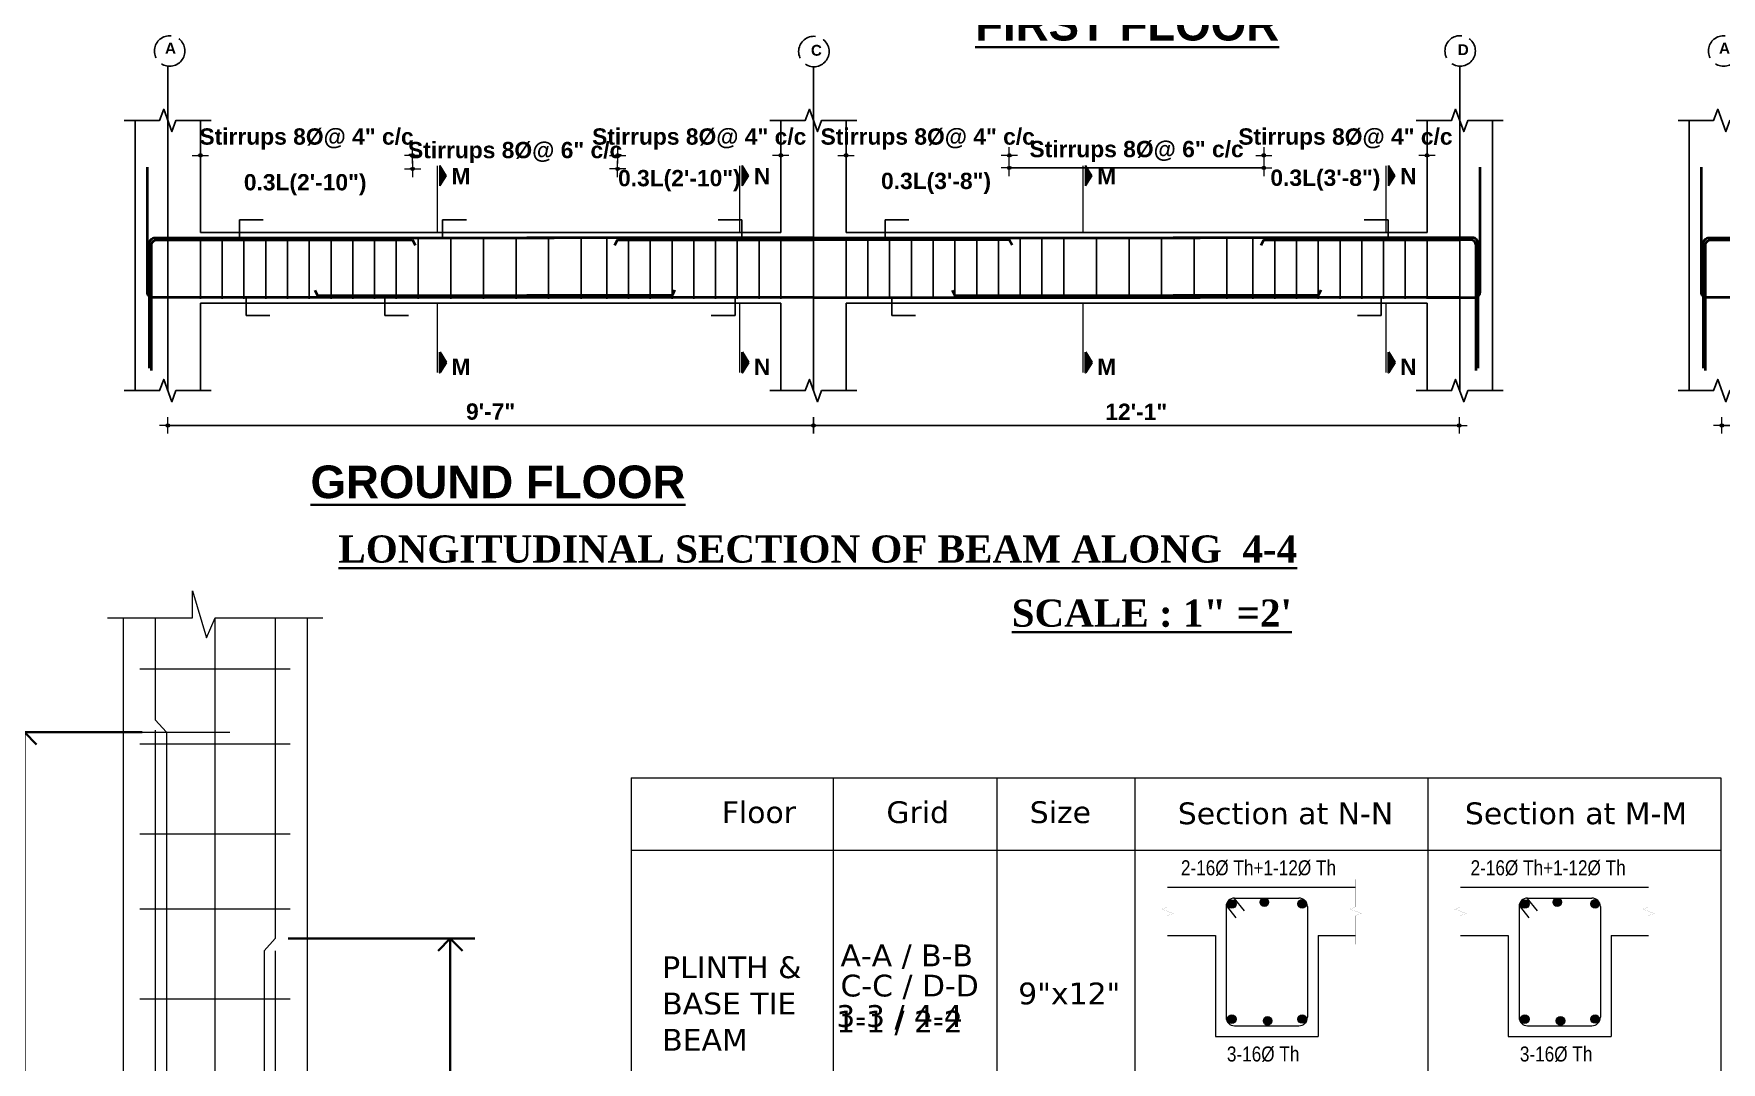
# Model space of a CAD drawing. Header units: inches. Extents: x -12073856 to 12321241, y -1226296 to 1319224.
# Drawn here: x 125067 to 125687, y 45377 to 45756 of the extents above; entities that cross this region are included whole.
import ezdxf
from ezdxf.enums import TextEntityAlignment as Align

# ---------------------------------------------------------------- set-up
doc = ezdxf.new("R2010")
doc.units = ezdxf.units.IN
doc.header["$MEASUREMENT"] = 0
doc.header["$PDMODE"] = 35
doc.linetypes.add('ACAD_ISO02W100', pattern=[15, 12, -3])
for name, color, linetype, lineweight in [('BAR', 5, 'Continuous', 40), ('BEAM LINE', 4, 'Continuous', 9), ('DIM', 6, 'Continuous', 9), ('Dimension', 130, 'Continuous', 9), ('DIMSTR', 5, 'Continuous', 13), ('Hatch', 9, 'Continuous', 9), ('HATCH1', 4, 'ACAD_ISO02W100', 13), ('OUTLINE', 1, 'Continuous', 25), ('rebAar', 3, 'Continuous', 20), ('rebar', 140, 'Continuous', 13), ('Rebars', 1, 'Continuous', 13), ('STIRRUPS', 14, 'Continuous', 18), ('TEX', 210, 'Continuous', 25), ('TEXT', 255, 'Continuous', 35), ('texts', 152, 'Continuous', 35)]:
    doc.layers.add(name, color=color, linetype=linetype, lineweight=lineweight)
doc.layers.add('STIRRUP', color=10, linetype='Continuous')
doc.styles.add('1.8 str', font='times.ttf', dxfattribs={"width": 0.8, "height": 6})
doc.styles.add('Capt 1', font='arial.ttf', dxfattribs={"height": 12})
doc.styles.add('dim_20', font='ARIALN.TTF')
doc.styles.add('PRABIN', font='BKANT.TTF', dxfattribs={"height": 8})
doc.styles.get("Standard").update_dxf_attribs({"font": 'arial.ttf'})
doc.styles.add('STYLE1', font='arialbd.ttf')
doc.dimstyles.new('1.4', dxfattribs={"dimscale": 0, "dimtxt": 6, "dimasz": 0.5, "dimexe": 2, "dimexo": 9, "dimgap": 2, "dimtad": 1, "dimdec": 0, "dimlfac": 0.5, "dimzin": 3, "dimdsep": 46, "dimlunit": 4, "dimtxsty": '1.8 str', "dimblk": 'DIM', "dimcen": 3, "dimdle": 3, "dimse1": 1, "dimse2": 1, "dimclrd": 256, "dimclre": 256, "dimclrt": 7, "dimadec": 1, "dimazin": 2, "dimtfac": 1, "dimtdec": 0, "dimtix": 1, "dimtofl": 0, "dimtmove": 2, "dimatfit": 3, "dimldrblk": 'ARROW', "dimfxl": 2, "dimfrac": 2, "dimtolj": 2, "dimtzin": 0, "dimarcsym": 0})
doc.dimstyles.new("Copy of S-2'", dxfattribs={"dimscale": 96, "dimtxt": 9, "dimasz": 0.09375, "dimexe": 0.09375, "dimexo": 0.09375, "dimgap": 0.0625, "dimtad": 1, "dimdec": 0, "dimlfac": 0.25, "dimzin": 3, "dimdsep": 46, "dimlunit": 3, "dimtxsty": 'PRABIN', "dimblk": 'OPEN90', "dimcen": 0.09375, "dimdle": 0.09375, "dimclrd": 256, "dimclre": 34, "dimclrt": 256, "dimadec": 0, "dimazin": 1, "dimtfac": 1, "dimtdec": 0, "dimtix": 1, "dimtmove": 0, "dimatfit": 3, "dimldrblk": 'DOTSMALL', "dimfxl": 1, "dimtolj": 1, "dimtzin": 1, "dimarcsym": 0})

# ---------------------------------------------------------------- blocks, each defined once
blk = doc.blocks.new('DIM')
at = {"layer": 'Dimension'}
h = blk.add_hatch(color=256, dxfattribs=at)
h.paths.add_polyline_path([(0, 1.3), (0, 0), (1.3, 0, 0.414214)])
h.paths.add_polyline_path([(1.3, 0), (0, 0), (0, -1.3, 0.414214)])
h.paths.add_polyline_path([(0, 0), (-1.3, 0, 0.414214), (0, -1.3)])
h.paths.add_polyline_path([(0, 1.3, 0.414214), (-1.3, 0), (0, 0)])
for p, q in [((-6, 0), (6, 0)), ((0, 6), (0, -6))]:
    blk.add_line(p, q, dxfattribs=at)
blk.add_circle((0, 0), 1.28, dxfattribs=at)
blk = doc.blocks.new('*D928')
at = {"layer": 'Defpoints', "color": 0, "ltscale": 10, "transparency": 16777216}
for p in [(125206.01, 45710.82), (125128.01, 45698.85), (125206.01, 45694.28)]:
    blk.add_point(p, dxfattribs=at)
at = {"layer": 'Dimension', "lineweight": -2, "ltscale": 10, "transparency": 16777216}
for p, q in [((125127.51, 45710.82), (125127.01, 45710.82)), ((125206.51, 45710.82), (125207.01, 45710.82))]:
    blk.add_line(p, q, dxfattribs=at)
at = {"layer": 'Dimension', "lineweight": -2, "ltscale": 10, "transparency": 16777216, "xscale": 0.5, "yscale": 0.5, "zscale": 0.5}
blk.add_blockref('DIM', (125128.01, 45710.82), dxfattribs=at)
at = {"layer": 'Dimension', "lineweight": -2, "ltscale": 10, "transparency": 16777216, "xscale": 0.5, "yscale": 0.5, "zscale": 0.5, "rotation": 180}
blk.add_blockref('DIM', (125206.01, 45710.82), dxfattribs=at)
at = {"layer": 'Dimension', "color": 7, "ltscale": 10, "transparency": 16777216, "insert": (125167.01, 45716.85), "char_height": 6, "attachment_point": 5, "style": 'STYLE1'}
blk.add_mtext('\\A2;Stirrups 8%%C@ 4" c/c', dxfattribs=at)
blk = doc.blocks.new('ARROW')
at = {"layer": 'Hatch'}
h = blk.add_hatch(color=256, dxfattribs=at)
h.dxf.hatch_style = 1
h.paths.add_polyline_path([(12191115.8, -1270860.1), (12191485.4, -1270660.1), (12191115.8, -1270660.1)])
for p, q in [((12191115.8, -1270860.1), (12191115.8, -1270060.1)), ((12191015.8, -1270160.1), (12196382.9, -1270160.1)), ((12191485.4, -1270660.1), (12190746.1, -1270660.1)), ((12190746.1, -1270660.1), (12191115.8, -1270860.1)), ((12191485.4, -1270660.1), (12191115.8, -1270860.1))]:
    blk.add_line(p, q, dxfattribs=at)
blk = doc.blocks.new('*D929')
at = {"layer": 'Defpoints', "color": 0, "ltscale": 10, "transparency": 16777216}
for p in [(125281.36, 45705.84), (125206.01, 45689.3), (125281.36, 45674.79)]:
    blk.add_point(p, dxfattribs=at)
at = {"layer": 'Dimension', "lineweight": -2, "ltscale": 10, "transparency": 16777216}
for p, q in [((125205.51, 45705.84), (125205.01, 45705.84)), ((125281.86, 45705.84), (125282.36, 45705.84))]:
    blk.add_line(p, q, dxfattribs=at)
at = {"layer": 'Dimension', "lineweight": -2, "ltscale": 10, "transparency": 16777216, "xscale": 0.5, "yscale": 0.5, "zscale": 0.5}
blk.add_blockref('DIM', (125206.01, 45705.84), dxfattribs=at)
at = {"layer": 'Dimension', "lineweight": -2, "ltscale": 10, "transparency": 16777216, "xscale": 0.5, "yscale": 0.5, "zscale": 0.5, "rotation": 180}
blk.add_blockref('DIM', (125281.36, 45705.84), dxfattribs=at)
at = {"layer": 'Dimension', "color": 7, "ltscale": 10, "transparency": 16777216, "insert": (125243.68, 45711.87), "char_height": 6, "attachment_point": 5, "style": 'STYLE1'}
blk.add_mtext('\\A2;Stirrups 8%%C@ 6" c/c', dxfattribs=at)
blk = doc.blocks.new('*D930')
at = {"layer": 'Defpoints', "color": 0, "ltscale": 10, "transparency": 16777216}
for p in [(125341.36, 45710.82), (125341.36, 45697.28), (125281.36, 45679.77)]:
    blk.add_point(p, dxfattribs=at)
at = {"layer": 'Dimension', "lineweight": -2, "ltscale": 10, "transparency": 16777216}
for p, q in [((125280.86, 45710.82), (125280.36, 45710.82)), ((125341.86, 45710.82), (125342.36, 45710.82))]:
    blk.add_line(p, q, dxfattribs=at)
at = {"layer": 'Dimension', "lineweight": -2, "ltscale": 10, "transparency": 16777216, "xscale": 0.5, "yscale": 0.5, "zscale": 0.5}
blk.add_blockref('DIM', (125281.36, 45710.82), dxfattribs=at)
at = {"layer": 'Dimension', "lineweight": -2, "ltscale": 10, "transparency": 16777216, "xscale": 0.5, "yscale": 0.5, "zscale": 0.5, "rotation": 180}
blk.add_blockref('DIM', (125341.36, 45710.82), dxfattribs=at)
at = {"layer": 'Dimension', "color": 7, "ltscale": 10, "transparency": 16777216, "insert": (125311.36, 45716.85), "char_height": 6, "attachment_point": 5, "style": 'STYLE1'}
blk.add_mtext('\\A2;Stirrups 8%%C@ 4" c/c', dxfattribs=at)
blk = doc.blocks.new('*D931')
at = {"layer": 'Defpoints', "color": 0, "ltscale": 10, "transparency": 16777216}
for p in [(125365.36, 45710.82), (125365.36, 45697.28), (125425.36, 45679.77)]:
    blk.add_point(p, dxfattribs=at)
at = {"layer": 'Dimension', "lineweight": -2, "ltscale": 10, "transparency": 16777216}
for p, q in [((125364.86, 45710.82), (125364.36, 45710.82)), ((125425.86, 45710.82), (125426.36, 45710.82))]:
    blk.add_line(p, q, dxfattribs=at)
at = {"layer": 'Dimension', "lineweight": -2, "ltscale": 10, "transparency": 16777216, "xscale": 0.5, "yscale": 0.5, "zscale": 0.5}
blk.add_blockref('DIM', (125365.36, 45710.82), dxfattribs=at)
at = {"layer": 'Dimension', "lineweight": -2, "ltscale": 10, "transparency": 16777216, "xscale": 0.5, "yscale": 0.5, "zscale": 0.5, "rotation": 180}
blk.add_blockref('DIM', (125425.36, 45710.82), dxfattribs=at)
at = {"layer": 'Dimension', "color": 7, "ltscale": 10, "transparency": 16777216, "insert": (125395.36, 45716.85), "char_height": 6, "attachment_point": 5, "style": 'STYLE1'}
blk.add_mtext('\\A2;Stirrups 8%%C@ 4" c/c', dxfattribs=at)
blk = doc.blocks.new('*D932')
at = {"layer": 'Defpoints', "color": 0, "ltscale": 10, "transparency": 16777216}
for p in [(125578.92, 45710.82), (125578.92, 45697.28), (125518.92, 45679.77)]:
    blk.add_point(p, dxfattribs=at)
at = {"layer": 'Dimension', "lineweight": -2, "ltscale": 10, "transparency": 16777216}
for p, q in [((125518.42, 45710.82), (125517.92, 45710.82)), ((125579.42, 45710.82), (125579.92, 45710.82))]:
    blk.add_line(p, q, dxfattribs=at)
at = {"layer": 'Dimension', "lineweight": -2, "ltscale": 10, "transparency": 16777216, "xscale": 0.5, "yscale": 0.5, "zscale": 0.5}
blk.add_blockref('DIM', (125518.92, 45710.82), dxfattribs=at)
at = {"layer": 'Dimension', "lineweight": -2, "ltscale": 10, "transparency": 16777216, "xscale": 0.5, "yscale": 0.5, "zscale": 0.5, "rotation": 180}
blk.add_blockref('DIM', (125578.92, 45710.82), dxfattribs=at)
at = {"layer": 'Dimension', "color": 7, "ltscale": 10, "transparency": 16777216, "insert": (125548.92, 45716.85), "char_height": 6, "attachment_point": 5, "style": 'STYLE1'}
blk.add_mtext('\\A2;Stirrups 8%%C@ 4" c/c', dxfattribs=at)
blk = doc.blocks.new('*D933')
at = {"layer": 'Defpoints', "color": 0, "ltscale": 10, "transparency": 16777216}
for p in [(125518.92, 45706.21), (125425.36, 45674.79), (125518.92, 45674.79)]:
    blk.add_point(p, dxfattribs=at)
at = {"layer": 'Dimension', "lineweight": -2, "ltscale": 10, "transparency": 16777216}
blk.add_line((125425.86, 45706.21), (125518.42, 45706.21), dxfattribs=at)
at = {"layer": 'Dimension', "lineweight": -2, "ltscale": 10, "transparency": 16777216, "xscale": 0.5, "yscale": 0.5, "zscale": 0.5, "rotation": 180}
blk.add_blockref('DIM', (125425.36, 45706.21), dxfattribs=at)
at = {"layer": 'Dimension', "lineweight": -2, "ltscale": 10, "transparency": 16777216, "xscale": 0.5, "yscale": 0.5, "zscale": 0.5}
blk.add_blockref('DIM', (125518.92, 45706.21), dxfattribs=at)
at = {"layer": 'Dimension', "color": 7, "ltscale": 10, "transparency": 16777216, "insert": (125472.14, 45712.24), "char_height": 6, "attachment_point": 5, "style": 'STYLE1'}
blk.add_mtext('\\A2;Stirrups 8%%C@ 6" c/c', dxfattribs=at)
blk = doc.blocks.new('*D934')
at = {"layer": 'Defpoints', "color": 0, "ltscale": 10, "transparency": 16777216}
for p in [(125116.01, 45624.32), (125353.36, 45624.32), (125353.36, 45611.51)]:
    blk.add_point(p, dxfattribs=at)
at = {"layer": 'Dimension', "lineweight": -2, "ltscale": 10, "transparency": 16777216}
blk.add_line((125116.51, 45611.51), (125352.86, 45611.51), dxfattribs=at)
at = {"layer": 'Dimension', "lineweight": -2, "ltscale": 10, "transparency": 16777216, "xscale": 0.5, "yscale": 0.5, "zscale": 0.5, "rotation": 180}
blk.add_blockref('DIM', (125116.01, 45611.51), dxfattribs=at)
at = {"layer": 'Dimension', "lineweight": -2, "ltscale": 10, "transparency": 16777216, "xscale": 0.5, "yscale": 0.5, "zscale": 0.5}
blk.add_blockref('DIM', (125353.36, 45611.51), dxfattribs=at)
at = {"layer": 'Dimension', "color": 7, "ltscale": 10, "transparency": 16777216, "insert": (125234.68, 45616.58), "char_height": 6, "attachment_point": 5, "style": 'STYLE1'}
blk.add_mtext('\\A2;9\'-7"', dxfattribs=at)
blk = doc.blocks.new('*D935')
at = {"layer": 'Defpoints', "color": 0, "ltscale": 10, "transparency": 16777216}
for p in [(125353.36, 45624.32), (125590.71, 45624.32), (125590.71, 45611.51)]:
    blk.add_point(p, dxfattribs=at)
at = {"layer": 'Dimension', "lineweight": -2, "ltscale": 10, "transparency": 16777216}
blk.add_line((125353.86, 45611.51), (125590.21, 45611.51), dxfattribs=at)
at = {"layer": 'Dimension', "lineweight": -2, "ltscale": 10, "transparency": 16777216, "xscale": 0.5, "yscale": 0.5, "zscale": 0.5, "rotation": 180}
blk.add_blockref('DIM', (125353.36, 45611.51), dxfattribs=at)
at = {"layer": 'Dimension', "lineweight": -2, "ltscale": 10, "transparency": 16777216, "xscale": 0.5, "yscale": 0.5, "zscale": 0.5}
blk.add_blockref('DIM', (125590.71, 45611.51), dxfattribs=at)
at = {"layer": 'Dimension', "color": 7, "ltscale": 10, "transparency": 16777216, "insert": (125472.03, 45616.53), "char_height": 6, "attachment_point": 5, "style": 'STYLE1'}
blk.add_mtext('\\A2;12\'-1"', dxfattribs=at)
blk = doc.blocks.new('*D956')
at = {"layer": 'Defpoints', "color": 0, "ltscale": 10, "transparency": 16777216}
for p in [(125687.27, 45624.32), (125924.62, 45624.32), (125924.62, 45611.51)]:
    blk.add_point(p, dxfattribs=at)
at = {"layer": 'Dimension', "lineweight": -2, "ltscale": 10, "transparency": 16777216}
blk.add_line((125687.77, 45611.51), (125924.12, 45611.51), dxfattribs=at)
at = {"layer": 'Dimension', "lineweight": -2, "ltscale": 10, "transparency": 16777216, "xscale": 0.5, "yscale": 0.5, "zscale": 0.5, "rotation": 180}
blk.add_blockref('DIM', (125687.27, 45611.51), dxfattribs=at)
at = {"layer": 'Dimension', "lineweight": -2, "ltscale": 10, "transparency": 16777216, "xscale": 0.5, "yscale": 0.5, "zscale": 0.5}
blk.add_blockref('DIM', (125924.62, 45611.51), dxfattribs=at)
at = {"layer": 'Dimension', "color": 7, "ltscale": 10, "transparency": 16777216, "insert": (125805.95, 45616.58), "char_height": 6, "attachment_point": 5, "style": 'STYLE1'}
blk.add_mtext('\\A2;12\'-0"', dxfattribs=at)
blk = doc.blocks.new('_Open90')
at = {"color": 0, "linetype": 'ByBlock', "lineweight": -2}
for p, q in [((0, 0), (-1, 0)), ((-0.5, 0.5), (0, 0)), ((0, 0), (-0.5, -0.5))]:
    blk.add_line(p, q, dxfattribs=at)
blk = doc.blocks.new('*D716')
at = {"layer": 'Defpoints', "color": 0, "lineweight": 35, "transparency": 16777216}
for p in [(91107.77, -154925.31), (91176.36, -154925.31), (91107.77, -155135.3)]:
    blk.add_point(p, dxfattribs=at)
at = {"layer": 'DIM', "color": 34, "lineweight": -2, "transparency": 16777216}
for p, q in [((91116.77, -154925.31), (91185.36, -154925.31)), ((91116.77, -155135.3), (91185.36, -155135.3))]:
    blk.add_line(p, q, dxfattribs=at)
at = {"layer": 'DIM', "lineweight": -2, "transparency": 16777216}
blk.add_line((91176.36, -155126.3), (91176.36, -154934.31), dxfattribs=at)
at = {"layer": 'DIM', "lineweight": -2, "transparency": 16777216, "xscale": 9, "yscale": 9, "zscale": 9}
for p, rotation in [((91176.36, -154925.31), 90), ((91176.36, -155135.3), 270)]:
    blk.add_blockref('_Open90', p, dxfattribs=dict(at, rotation=rotation))
at = {"layer": 'DIM', "transparency": 16777216, "insert": (91157.72, -155030.31), "char_height": 8, "attachment_point": 5, "rotation": 90, "style": 'PRABIN'}
blk.add_mtext('\\A1;(Ld) 3\'-2"60%%C or 2\'-5" \\Pwhichever is greater', dxfattribs=at)
blk = doc.blocks.new('_DotSmall')
at = {"color": 0, "linetype": 'ByBlock', "const_width": 0.5}
blk.add_lwpolyline([(-0.0625, 0, 1), (0.0625, 0, 1)], format="xyb", close=True, dxfattribs=at)
blk = doc.blocks.new('*D717')
at = {"layer": 'Defpoints', "color": 0, "lineweight": 35, "transparency": 16777216}
for p in [(91019.78, -154849.42), (91072.05, -154849.42), (91072.05, -155059.4)]:
    blk.add_point(p, dxfattribs=at)
at = {"layer": 'DIM', "color": 34, "lineweight": -2, "transparency": 16777216}
for p, q in [((91063.05, -154849.42), (91010.78, -154849.42)), ((91063.05, -155059.4), (91010.78, -155059.4))]:
    blk.add_line(p, q, dxfattribs=at)
at = {"layer": 'DIM', "lineweight": -2, "transparency": 16777216}
blk.add_line((91019.78, -155050.4), (91019.78, -154858.42), dxfattribs=at)
at = {"layer": 'DIM', "lineweight": -2, "transparency": 16777216, "xscale": 9, "yscale": 9, "zscale": 9}
for p, rotation in [((91019.78, -154849.42), 90), ((91019.78, -155059.4), 270)]:
    blk.add_blockref('_Open90', p, dxfattribs=dict(at, rotation=rotation))
at = {"layer": 'DIM', "transparency": 16777216, "insert": (91001.19, -154954.41), "char_height": 8, "attachment_point": 5, "rotation": 90, "style": 'PRABIN'}
blk.add_mtext('\\A1;3\'-2"60%%C or 2\'-5" \\Pwhichever is greater', dxfattribs=at)
blk = doc.blocks.new('WEDF')
at = {"layer": 'DIM'}
for p, q in [((91027.55, -154849.42), (91095.3, -154849.42)), ((91027.55, -155059.4), (91095.3, -155059.4)), ((91152.42, -155139.77), (91084.66, -155139.77))]:
    blk.add_line(p, q, dxfattribs=at)
at = {"layer": 'Hatch'}
for p, q in [((91081.64, -154807.32), (91081.64, -154797.42)), ((91081.64, -154797.42), (91086.74, -154814.71)), ((91050.36, -154807.32), (91081.64, -154807.32)), ((91086.74, -154814.71), (91089.91, -154807.32)), ((91089.91, -154807.32), (91129.46, -154807.32)), ((91081.64, -155179.59), (91081.64, -155169.69)), ((91081.64, -155169.69), (91086.74, -155186.98)), ((91050.36, -155179.59), (91081.64, -155179.59)), ((91086.74, -155186.98), (91089.91, -155179.59)), ((91089.91, -155179.59), (91129.46, -155179.59))]:
    blk.add_line(p, q, dxfattribs=at)
at = {"layer": 'OUTLINE', "lineweight": 18, "ltscale": 0.1}
for p, q in [((91056.14, -154807.32), (91056.14, -155179.59)), ((91123.76, -154807.32), (91123.76, -155179.59))]:
    blk.add_line(p, q, dxfattribs=at)
at = {"layer": 'Rebars'}
for p, q in [((91067.87, -154807.32), (91067.87, -154844.86)), ((91089.98, -155179.59), (91089.98, -154807.32)), ((91112.03, -154807.32), (91112.03, -154925.31)), ((91072.05, -154849.42), (91067.87, -154844.86)), ((91067.87, -154848.66), (91067.87, -155179.59)), ((91072.05, -154849.42), (91072.05, -155059.4)), ((91107.92, -154929.79), (91112.03, -154925.31)), ((91107.92, -154929.79), (91107.92, -155139.77)), ((91112.03, -154929.78), (91112.03, -155179.59))]:
    blk.add_line(p, q, dxfattribs=at)
at = {"layer": 'STIRRUPS', "ltscale": 0.1}
for p, q in [((91062.27, -154826.08), (91117.55, -154826.08)), ((91062.27, -154853.68), (91117.55, -154853.68)), ((91062.27, -154886.8), (91117.55, -154886.8)), ((91062.27, -154914.4), (91117.55, -154914.4)), ((91062.27, -154947.52), (91117.55, -154947.52)), ((91062.27, -154975.12), (91117.55, -154975.12)), ((91062.27, -155008.24), (91117.55, -155008.24)), ((91062.27, -155035.84), (91117.55, -155035.84)), ((91062.27, -155068.96), (91117.55, -155068.96)), ((91062.27, -155096.56), (91117.55, -155096.56)), ((91062.27, -155129.68), (91117.55, -155129.68))]:
    blk.add_line(p, q, dxfattribs=at)
at = {"layer": 'texts', "ltscale": 0.1, "insert": (91096.2, -155204.13), "char_height": 12, "width": 399.2872, "attachment_point": 5, "style": 'Capt 1'}
blk.add_mtext('{\\LDETAIL AT C-C\\P\\fArial|b0|i1|c0|p34;\\H0.66667x;Scale: 1\'=1\'-0"}', dxfattribs=at)
at = {"layer": 'DIM'}
for p1, p2, distance, text, picture, middle in [((91072.05, -155059.4), (91072.05, -154849.42), 52.27, '3\'-2"60%%C or 2\'-5" \\Pwhichever is greater', '*D717', (91001.19, -154954.41)), ((91107.77, -155135.3), (91107.77, -154925.31), -68.59, '(Ld) 3\'-2"60%%C or 2\'-5" \\Pwhichever is greater', '*D716', (91157.72, -155030.31))]:
    dim = blk.add_aligned_dim(p1=p1, p2=p2, distance=distance, text=text, dimstyle="Copy of S-2'", dxfattribs=at)
    dim.commit()
    dim.dimension.update_dxf_attribs({"geometry": picture, "text_midpoint": middle})

msp = doc.modelspace()

# ---------------------------------------------------------------- hatches: boundary and pattern name
at = {"layer": 'rebar'}
h = msp.add_hatch(color=256, dxfattribs=at)
edge = h.paths.add_edge_path()
edge.add_arc((125507.16, 45435.54), 1.57, 0, 360)
h = msp.add_hatch(color=256, dxfattribs=at)
edge = h.paths.add_edge_path()
edge.add_arc((125519.11, 45436.17), 1.57, 0, 360)
h = msp.add_hatch(color=256, dxfattribs=at)
edge = h.paths.add_edge_path()
edge.add_arc((125532.99, 45435.62), 1.57, 0, 360)
h = msp.add_hatch(color=256, dxfattribs=at)
edge = h.paths.add_edge_path()
edge.add_arc((125614.86, 45435.54), 1.57, 0, 360)
h = msp.add_hatch(color=256, dxfattribs=at)
edge = h.paths.add_edge_path()
edge.add_arc((125626.8, 45436.17), 1.57, 0, 360)
h = msp.add_hatch(color=256, dxfattribs=at)
edge = h.paths.add_edge_path()
edge.add_arc((125640.68, 45435.62), 1.57, 0, 360)
h = msp.add_hatch(color=256, dxfattribs=at)
edge = h.paths.add_edge_path()
edge.add_arc((125507.16, 45393.16), 1.57, 0, 360)
h = msp.add_hatch(color=256, dxfattribs=at)
edge = h.paths.add_edge_path()
edge.add_arc((125520.31, 45392.58), 1.57, 0, 360)
h = msp.add_hatch(color=256, dxfattribs=at)
edge = h.paths.add_edge_path()
edge.add_arc((125532.99, 45393.24), 1.57, 0, 360)
h = msp.add_hatch(color=256, dxfattribs=at)
edge = h.paths.add_edge_path()
edge.add_arc((125614.86, 45393.16), 1.57, 0, 360)
h = msp.add_hatch(color=256, dxfattribs=at)
edge = h.paths.add_edge_path()
edge.add_arc((125628.01, 45392.58), 1.57, 0, 360)
h = msp.add_hatch(color=256, dxfattribs=at)
edge = h.paths.add_edge_path()
edge.add_arc((125640.68, 45393.24), 1.57, 0, 360)
at = {"layer": 'TEXT', "ltscale": 10}
for points in [[(125215.99, 45707.06), (125215.99, 45699.56), (125218.3, 45703.31)], [(125327.16, 45707.06), (125327.16, 45699.56), (125329.47, 45703.31)], [(125453.35, 45707.06), (125453.35, 45699.56), (125455.66, 45703.31)], [(125564.72, 45707.06), (125564.72, 45699.56), (125567.03, 45703.31)], [(125215.99, 45630.92), (125215.99, 45638.43), (125218.3, 45634.68)], [(125327.16, 45630.92), (125327.16, 45638.43), (125329.47, 45634.68)], [(125453.35, 45630.92), (125453.35, 45638.43), (125455.66, 45634.68)], [(125564.72, 45630.92), (125564.72, 45638.43), (125567.03, 45634.68)]]:
    msp.add_hatch(color=256, dxfattribs=at).paths.add_polyline_path(points)

# ---------------------------------------------------------------- linework, layer by layer
for p, q in [((125116.01, 45723.68), (125116.01, 45743.63)), ((125353.36, 45723.68), (125353.36, 45743.63)), ((125590.92, 45723.68), (125590.92, 45743.63)), ((125116.01, 45723.68), (125116.01, 45624.32)), ((125353.36, 45723.68), (125353.36, 45624.32)), ((125590.92, 45723.68), (125590.92, 45624.32)), ((125116.01, 45624.32), (125116.01, 45644.28)), ((125353.36, 45624.32), (125353.36, 45644.28)), ((125590.92, 45624.32), (125590.92, 45644.28))]:
    msp.add_line(p, q)
at = {"ltscale": 10}
for p, q in [((125104.01, 45656.52), (125104.01, 45723.68)), ((125128.01, 45682.52), (125128.01, 45723.68)), ((125341.36, 45682.52), (125341.36, 45723.68)), ((125365.36, 45682.52), (125365.36, 45723.68)), ((125578.92, 45682.52), (125578.92, 45723.68)), ((125602.92, 45679.77), (125602.92, 45723.68)), ((125675.27, 45656.52), (125675.27, 45723.68)), ((125128.01, 45682.52), (125326.3, 45682.52)), ((125248.01, 45682.52), (125341.36, 45682.52)), ((125563.87, 45682.52), (125365.36, 45682.52)), ((125485.57, 45682.52), (125578.92, 45682.52)), ((125602.92, 45624.32), (125602.92, 45679.77)), ((125104.01, 45624.32), (125104.01, 45656.52)), ((125128.01, 45624.32), (125128.01, 45656.52)), ((125128.01, 45656.52), (125324.52, 45656.52)), ((125248.01, 45656.52), (125341.36, 45656.52)), ((125341.36, 45624.32), (125341.36, 45656.52)), ((125562.09, 45656.52), (125365.36, 45656.52)), ((125365.36, 45624.32), (125365.36, 45656.52)), ((125485.57, 45656.52), (125578.92, 45656.52)), ((125578.92, 45624.32), (125578.92, 45656.52)), ((125675.27, 45624.32), (125675.27, 45656.52))]:
    msp.add_line(p, q, dxfattribs=at)
at = {"linetype": 'Continuous', "ltscale": 10}
for points in [[(125132.01, 45723.68), (125119.01, 45723.68), (125117.51, 45719.56), (125114.51, 45727.8), (125113.01, 45723.68), (125100.01, 45723.68)], [(125369.36, 45723.68), (125356.36, 45723.68), (125354.86, 45719.56), (125351.86, 45727.8), (125350.36, 45723.68), (125337.36, 45723.68)], [(125606.92, 45723.68), (125593.92, 45723.68), (125592.42, 45719.56), (125589.42, 45727.8), (125587.92, 45723.68), (125574.92, 45723.68)], [(125703.27, 45723.68), (125690.27, 45723.68), (125688.77, 45719.56), (125685.77, 45727.8), (125684.27, 45723.68), (125671.27, 45723.68)], [(125132.01, 45624.32), (125119.01, 45624.32), (125117.51, 45620.2), (125114.51, 45628.45), (125113.01, 45624.32), (125100.01, 45624.32)], [(125369.36, 45624.32), (125356.36, 45624.32), (125354.86, 45620.2), (125351.86, 45628.45), (125350.36, 45624.32), (125337.36, 45624.32)], [(125606.92, 45624.32), (125593.92, 45624.32), (125592.42, 45620.2), (125589.42, 45628.45), (125587.92, 45624.32), (125574.92, 45624.32)], [(125703.27, 45624.32), (125690.27, 45624.32), (125688.77, 45620.2), (125685.77, 45628.45), (125684.27, 45624.32), (125671.27, 45624.32)]]:
    msp.add_lwpolyline(points, dxfattribs=at)
for points in [[(125483.49, 45444.61, 0.0315, 0.0315, 0), (125483.49, 45434.44, 0.0315, 0.0315, 0), (125481.32, 45433.65, 0.0315, 0.0315, 0), (125485.65, 45432.08, 0.0315, 0.0315, 0), (125483.49, 45431.29, 0.0315, 0.0315, 0), (125483.49, 45420.66, 0, 0, 0)], [(125552.61, 45444.61, 0.0315, 0.0315, 0), (125552.61, 45434.44, 0.0315, 0.0315, 0), (125550.45, 45433.65, 0.0315, 0.0315, 0), (125554.78, 45432.08, 0.0315, 0.0315, 0), (125552.61, 45431.29, 0.0315, 0.0315, 0), (125552.61, 45420.66, 0, 0, 0)], [(125591.18, 45444.61, 0.0315, 0.0315, 0), (125591.18, 45434.44, 0.0315, 0.0315, 0), (125589.02, 45433.65, 0.0315, 0.0315, 0), (125593.35, 45432.08, 0.0315, 0.0315, 0), (125591.18, 45431.29, 0.0315, 0.0315, 0), (125591.18, 45420.66, 0, 0, 0)], [(125660.31, 45444.61, 0.0315, 0.0315, 0), (125660.31, 45434.44, 0.0315, 0.0315, 0), (125658.14, 45433.65, 0.0315, 0.0315, 0), (125662.47, 45432.08, 0.0315, 0.0315, 0), (125660.31, 45431.29, 0.0315, 0.0315, 0), (125660.31, 45420.66, 0, 0, 0)]]:
    msp.add_lwpolyline(points, format="xyseb")
at = {"layer": 'BAR', "ltscale": 10}
for p, q in [((125353.36, 45680.52), (125248.01, 45680.52)), ((125353.36, 45680.52), (125495.57, 45680.52)), ((125590.92, 45680.52), (125485.57, 45680.52)), ((125353.36, 45658.52), (125248.01, 45658.52)), ((125353.36, 45658.52), (125495.57, 45658.52)), ((125590.92, 45658.52), (125485.57, 45658.52))]:
    msp.add_line(p, q, dxfattribs=at)
for points in [[(125128.01, 45658.52), (125110.52, 45658.52, -0.414214), (125108.51, 45660.53), (125108.51, 45706.52)], [(125578.92, 45658.52), (125596.41, 45658.52, 0.414214), (125598.42, 45660.53), (125598.42, 45706.52)], [(125699.27, 45658.52), (125681.79, 45658.52, -0.414214), (125679.77, 45660.53), (125679.77, 45706.52)], [(125109.26, 45632.52), (125109.26, 45678.5, -0.414214), (125111.27, 45680.52), (125128.01, 45680.52)], [(125110.01, 45631.77), (125110.01, 45677.75, -0.414214), (125112.02, 45679.77), (125128.01, 45679.77)], [(125597.67, 45632.52), (125597.67, 45678.5, 0.414214), (125595.66, 45680.52), (125578.92, 45680.52)], [(125596.92, 45631.77), (125596.92, 45677.75, 0.414214), (125594.91, 45679.77), (125578.92, 45679.77)], [(125680.52, 45632.52), (125680.52, 45678.5, -0.414214), (125682.54, 45680.52), (125699.27, 45680.52)], [(125681.27, 45631.77), (125681.27, 45677.75, -0.414214), (125683.29, 45679.77), (125699.27, 45679.77)]]:
    msp.add_lwpolyline(points, format="xyb", dxfattribs=at)
for points in [[(125116.01, 45680.52), (125258.01, 45680.52)], [(125116.01, 45679.77), (125206.01, 45679.77), (125206.96, 45677.77)], [(125280.31, 45677.77), (125281.36, 45679.77), (125353.36, 45679.77)], [(125426.4, 45677.77), (125425.36, 45679.77), (125353.36, 45679.77)], [(125517.88, 45677.77), (125518.92, 45679.77), (125590.92, 45679.77)], [(125258.01, 45658.52), (125116.01, 45658.52)], [(125170.05, 45661.27), (125171.01, 45659.27), (125258.01, 45659.27)], [(125302.31, 45661.27), (125301.36, 45659.27), (125248.01, 45659.27)], [(125404.4, 45661.27), (125405.36, 45659.27), (125495.57, 45659.27)], [(125539.88, 45661.27), (125538.92, 45659.27), (125485.57, 45659.27)]]:
    msp.add_lwpolyline(points, dxfattribs=at)
at = {"layer": 'BEAM LINE'}
for p, q in [((125483.49, 45441.68), (125552.61, 45441.68)), ((125591.18, 45441.68), (125660.31, 45441.68)), ((125483.49, 45423.99), (125501.1, 45423.99)), ((125501.1, 45423.99), (125501.1, 45386.81)), ((125538.9, 45423.99), (125538.9, 45386.81)), ((125538.9, 45423.99), (125552.61, 45423.99)), ((125591.18, 45423.99), (125608.8, 45423.99)), ((125608.8, 45423.99), (125608.8, 45386.81)), ((125646.59, 45423.99), (125646.59, 45386.81)), ((125646.59, 45423.99), (125660.31, 45423.99)), ((125501.1, 45386.81), (125538.9, 45386.81)), ((125608.8, 45386.81), (125646.59, 45386.81))]:
    msp.add_line(p, q, dxfattribs=at)
at = {"layer": 'Dimension', "ltscale": 10}
for p, q in [((125215.14, 45682.52), (125215.14, 45707.01)), ((125326.3, 45682.52), (125326.3, 45707.01)), ((125452.49, 45682.52), (125452.49, 45707.01)), ((125563.87, 45682.52), (125563.87, 45707.01)), ((125215.14, 45630.97), (125215.14, 45656.52)), ((125326.3, 45630.97), (125326.3, 45656.52)), ((125452.49, 45630.97), (125452.49, 45656.52)), ((125563.87, 45630.97), (125563.87, 45656.52))]:
    msp.add_line(p, q, dxfattribs=at)
at = {"layer": 'Dimension'}
for p, q in [((125286.32, 45481.99), (125286.32, 45455.3)), ((125286.32, 45481.99), (125686.87, 45481.99)), ((125360.66, 45481.99), (125360.66, 45455.3)), ((125420.76, 45481.99), (125420.76, 45455.3)), ((125471.48, 45481.99), (125471.48, 45345.62)), ((125579.17, 45481.99), (125579.17, 45235.93)), ((125686.87, 45481.99), (125686.87, 45345.62)), ((125360.66, 45469.27), (125360.66, 45359.58)), ((125286.32, 45455.3), (125286.32, 45345.62)), ((125286.32, 45455.3), (125686.87, 45455.3)), ((125286.32, 45455.3), (125686.87, 45455.3)), ((125286.32, 45455.3), (125686.87, 45455.3)), ((125420.76, 45455.3), (125420.76, 45345.62))]:
    msp.add_line(p, q, dxfattribs=at)
at = {"layer": 'Dimension', "ltscale": 10}
for points in [[(125215.99, 45699.56), (125215.99, 45707.06), (125218.3, 45703.31), (125215.99, 45699.56)], [(125327.16, 45699.56), (125327.16, 45707.06), (125329.47, 45703.31), (125327.16, 45699.56)], [(125453.35, 45699.56), (125453.35, 45707.06), (125455.66, 45703.31), (125453.35, 45699.56)], [(125564.72, 45699.56), (125564.72, 45707.06), (125567.03, 45703.31), (125564.72, 45699.56)]]:
    msp.add_lwpolyline(points, dxfattribs=at)
at = {"layer": 'HATCH1', "lineweight": 25}
for centre in [(125116.69, 45749.21), (125353.52, 45749.01), (125591.09, 45749.23), (125687.95, 45749.21)]:
    msp.add_circle(centre, 5.6, dxfattribs=at)
at = {"layer": 'rebAar', "ltscale": 0.25}
for p, q in [((125505.04, 45434.59), (125505.04, 45393.9)), ((125505.07, 45435.01), (125508.65, 45430.51)), ((125507.9, 45437.73), (125511.68, 45432.98)), ((125508.19, 45437.74), (125531.81, 45437.74)), ((125534.96, 45434.59), (125534.96, 45393.9)), ((125612.73, 45434.59), (125612.73, 45393.9)), ((125612.76, 45435.01), (125616.35, 45430.51)), ((125615.6, 45437.73), (125619.38, 45432.98)), ((125615.88, 45437.74), (125639.51, 45437.74)), ((125642.66, 45434.59), (125642.66, 45393.9)), ((125508.19, 45390.75), (125531.81, 45390.75)), ((125615.88, 45390.75), (125639.51, 45390.75))]:
    msp.add_line(p, q, dxfattribs=at)
for centre, start, end in [((125508.19, 45434.59), 90, 180), ((125531.81, 45434.59), 0, 90), ((125615.88, 45434.59), 90, 180), ((125639.51, 45434.59), 0, 90), ((125508.19, 45393.9), 180, 270), ((125531.81, 45393.9), 270, 0), ((125615.88, 45393.9), 180, 270), ((125639.51, 45393.9), 270, 0)]:
    msp.add_arc(centre, 3.15, start, end, dxfattribs=at)
at = {"layer": 'rebar'}
for centre in [(125507.16, 45435.54), (125519.11, 45436.17), (125532.99, 45435.62), (125614.86, 45435.54), (125626.8, 45436.17), (125640.68, 45435.62), (125507.16, 45393.16), (125520.31, 45392.58), (125532.99, 45393.24), (125614.86, 45393.16), (125628.01, 45392.58), (125640.68, 45393.24)]:
    msp.add_circle(centre, 1.57, dxfattribs=at)
at = {"layer": 'STIRRUP'}
for p, q in [((125128.01, 45680.92), (125128.01, 45658.12)), ((125136.01, 45680.92), (125136.01, 45658.12)), ((125144.01, 45680.92), (125144.01, 45658.12)), ((125152.01, 45680.92), (125152.01, 45658.12)), ((125160.01, 45680.92), (125160.01, 45658.12)), ((125168.01, 45680.92), (125168.01, 45658.12)), ((125176.01, 45680.92), (125176.01, 45658.12)), ((125184.01, 45680.92), (125184.01, 45658.12)), ((125192.01, 45680.92), (125192.01, 45658.12)), ((125200.01, 45680.92), (125200.01, 45658.12)), ((125208.01, 45680.92), (125208.01, 45658.12)), ((125220.01, 45680.92), (125220.01, 45658.12)), ((125232.01, 45680.92), (125232.01, 45658.12)), ((125244.01, 45680.92), (125244.01, 45658.12)), ((125256.01, 45680.92), (125256.01, 45658.12)), ((125268.01, 45680.92), (125268.01, 45658.12)), ((125277.36, 45680.92), (125277.36, 45658.12)), ((125285.36, 45680.92), (125285.36, 45658.12)), ((125293.36, 45680.92), (125293.36, 45658.12)), ((125301.36, 45680.92), (125301.36, 45658.12)), ((125309.36, 45680.92), (125309.36, 45658.12)), ((125317.36, 45680.92), (125317.36, 45658.12)), ((125325.36, 45680.92), (125325.36, 45658.12)), ((125333.36, 45680.92), (125333.36, 45658.12)), ((125341.36, 45680.92), (125341.36, 45658.12)), ((125365.36, 45680.92), (125365.36, 45658.12)), ((125373.36, 45680.92), (125373.36, 45658.12)), ((125381.36, 45680.92), (125381.36, 45658.12)), ((125389.36, 45680.92), (125389.36, 45658.12)), ((125397.36, 45680.92), (125397.36, 45658.12)), ((125405.36, 45680.92), (125405.36, 45658.12)), ((125413.36, 45680.92), (125413.36, 45658.12)), ((125421.36, 45680.92), (125421.36, 45658.12)), ((125429.36, 45680.92), (125429.36, 45658.12)), ((125437.36, 45680.92), (125437.36, 45658.12)), ((125445.36, 45680.92), (125445.36, 45658.12)), ((125457.36, 45680.92), (125457.36, 45658.12)), ((125469.36, 45680.92), (125469.36, 45658.12)), ((125481.36, 45680.92), (125481.36, 45658.12)), ((125493.36, 45680.92), (125493.36, 45658.12)), ((125505.36, 45680.92), (125505.36, 45658.12)), ((125514.92, 45680.92), (125514.92, 45658.12)), ((125522.92, 45680.92), (125522.92, 45658.12)), ((125530.92, 45680.92), (125530.92, 45658.12)), ((125538.92, 45680.92), (125538.92, 45658.12)), ((125546.92, 45680.92), (125546.92, 45658.12)), ((125554.92, 45680.92), (125554.92, 45658.12)), ((125562.92, 45680.92), (125562.92, 45658.12)), ((125570.92, 45680.92), (125570.92, 45658.12)), ((125578.92, 45680.92), (125578.92, 45658.12))]:
    msp.add_line(p, q, dxfattribs=at)
at = {"layer": 'TEXT', "ltscale": 10}
for points in [[(125215.99, 45638.43), (125215.99, 45630.92), (125218.3, 45634.68), (125215.99, 45638.43)], [(125327.16, 45638.43), (125327.16, 45630.92), (125329.47, 45634.68), (125327.16, 45638.43)], [(125453.35, 45638.43), (125453.35, 45630.92), (125455.66, 45634.68), (125453.35, 45638.43)], [(125564.72, 45638.43), (125564.72, 45630.92), (125567.03, 45634.68), (125564.72, 45638.43)]]:
    msp.add_lwpolyline(points, dxfattribs=at)

# ---------------------------------------------------------------- block references
at = {"color": 5, "lineweight": 35}
msp.add_blockref('WEDF', (34043.5, 200348.13), dxfattribs=at)

# ---------------------------------------------------------------- texts
at = {"layer": 'DIMSTR', "style": 'dim_20'}
for s, height, p in [('2-16Ø Th+1-12Ø Th', 5.5118, (125488.44, 45446.1)), ('2-16Ø Th+1-12Ø Th', 5.5118, (125594.92, 45446.1)), ('3-16Ø Th', 5.512, (125505.34, 45377.63)), ('3-16Ø Th', 5.512, (125613.04, 45377.63))]:
    msp.add_text(s, height=height, dxfattribs=at).set_placement(p)
at = {"layer": 'HATCH1', "lineweight": 25, "style": 'STYLE1'}
for s, p in [('A', (125114.99, 45748.22)), ('C', (125352.42, 45747.46)), ('D', (125590.22, 45747.68)), ('A', (125686.26, 45748.22))]:
    msp.add_text(s, height=4, dxfattribs=at).set_placement(p)
at = {"layer": 'TEX', "char_height": 8, "attachment_point": 1}
for s, insert, width in [('{\\fVerdana|b0|i0|c0|p34;\\C7;Floor}', (125319.65, 45473.3), 24.623), ('{\\fVerdana|b0|i0|c0|p34;\\C7;Grid}', (125380.17, 45473.3), 24.623), ('{\\fVerdana|b0|i0|c0|p34;\\C7;Size}', (125432.87, 45473.3), 24.623), ('{\\fVerdana|b0|i0|c0|p34;\\C7;Section at N-N}', (125487.3, 45472.89), 94.0857), ('{\\fVerdana|b0|i0|c0|p34;\\C7; Section at M-M}', (125589.34, 45472.89), 94.0857), ('{\\fVerdana|b0|i0|c0|p34;\\C7;PLINTH & BASE TIE BEAM}', (125297.76, 45416.28), 78.6872), ('\\pi6.188;{\\fVerdana|b0|i0|c0|p34;\\C7;A-A / B-B}', (125357.12, 45420.65), 85.5904), ('\\pi6.188;{\\fVerdana|b0|i0|c0|p34;\\C7;C-C / D-D}', (125357.12, 45409.54), 85.5904), ('\\pi24.75;{\\fVerdana|b0|i0|c0|p34;\\C7;9"x12"}', (125403.88, 45406.65), 85.5904), ('\\pi24.7504;{\\fVerdana|b0|i0|c0|p34;\\C7;    3-3 / 4-4  }', (125323.03, 45398.35), 101.3578), ('\\pi24.75;{\\fVerdana|b0|i0|c0|p34;\\C7;    1-1 / 2-2  }', (125323.03, 45396.32), 101.3578)]:
    msp.add_mtext(s, dxfattribs=dict(at, insert=insert, width=width))
at = {"layer": 'TEXT', "style": 'STYLE1'}
for s, p in [('%%UFIRST FLOOR', (125468.66, 45759.06)), ('%%UGROUND FLOOR', (125237.39, 45590.77))]:
    msp.add_text(s, height=12, dxfattribs=at).set_placement(p, align=Align.MIDDLE_CENTER)
for s, p in [('0.3L(2\'-10")', (125143.96, 45697.94)), ('0.3L(2\'-10")', (125281.52, 45699.46)), ('0.3L(3\'-8")', (125378.2, 45698.43)), ('0.3L(3\'-8")', (125521.33, 45699.6))]:
    msp.add_text(s, height=6, dxfattribs=at).set_placement(p)
at = {"layer": 'TEXT', "ltscale": 10, "style": 'STYLE1'}
for s, p in [('M', (125220.28, 45700.22)), ('N', (125331.46, 45700.22)), ('M', (125457.64, 45700.22)), ('N', (125569.03, 45700.22)), ('M', (125220.28, 45630.1)), ('N', (125331.46, 45630.1)), ('M', (125457.64, 45630.1)), ('N', (125569.03, 45630.1))]:
    msp.add_text(s, height=6, dxfattribs=at).set_placement(p)
at = {"layer": 'TEXT', "char_height": 10, "width": 450.6233, "attachment_point": 3, "style": 'STYLE1'}
for s, insert in [('{\\fTimes New Roman|b1|i0|c0|p18;\\LLONGITUDINAL SECTION OF BEAM ALONG  4-4}', (125531.18, 45571.08)), ('{\\fTimes New Roman|b1|i0|c0|p18;\\LSCALE : 1" =2\'}', (125529.25, 45547.51))]:
    msp.add_mtext(s, dxfattribs=dict(at, insert=insert))

# ---------------------------------------------------------------- dimensions: what is measured, and where the dimension line sits
at = {"layer": 'Dimension', "ltscale": 10}
for base, p1, p2, text, picture, middle in [((125206.01, 45710.82), (125128.01, 45698.85), (125206.01, 45694.28), 'Stirrups 8%%C@ 4" c/c', '*D928', (125167.01, 45716.85)), ((125341.36, 45710.82), (125281.36, 45679.77), (125341.36, 45697.28), 'Stirrups 8%%C@ 4" c/c', '*D930', (125311.36, 45716.85)), ((125578.92, 45710.82), (125518.92, 45679.77), (125578.92, 45697.28), 'Stirrups 8%%C@ 4" c/c', '*D932', (125548.92, 45716.85)), ((125281.36, 45705.84), (125206.01, 45689.3), (125281.36, 45674.79), 'Stirrups 8%%C@ 6" c/c', '*D929', (125243.68, 45711.87)), ((125518.92, 45706.21), (125425.36, 45674.79), (125518.92, 45674.79), 'Stirrups 8%%C@ 6" c/c', '*D933', (125472.14, 45712.24)), ((125353.36, 45611.51), (125116.01, 45624.32), (125353.36, 45624.32), '9\'-7"', '*D934', (125234.68, 45616.58)), ((125590.71, 45611.51), (125353.36, 45624.32), (125590.71, 45624.32), '12\'-1"', '*D935', (125472.03, 45616.53)), ((125924.62, 45611.51), (125687.27, 45624.32), (125924.62, 45624.32), '12\'-0"', '*D956', (125805.95, 45616.58))]:
    dim = msp.add_linear_dim(base=base, p1=p1, p2=p2, text=text, dimstyle='1.4', override={"dimscale": 1, "dimtxsty": 'STYLE1'}, dxfattribs=at)
    dim.commit()
    dim.dimension.update_dxf_attribs({"geometry": picture, "text_midpoint": middle})
dim = msp.add_linear_dim(base=(125365.36, 45710.82), p1=(125425.36, 45679.77), p2=(125365.36, 45697.28), angle=180, text='Stirrups 8%%C@ 4" c/c', dimstyle='1.4', override={"dimscale": 1, "dimtxsty": 'STYLE1'}, dxfattribs=at)
dim.commit()
dim.dimension.update_dxf_attribs({"geometry": '*D931', "text_midpoint": (125395.36, 45716.85)})

# ---------------------------------------------------------------- leaders
for points in [[(125142.36, 45680.92), (125142.36, 45687.12), (125151.08, 45687.12)], [(125217.04, 45680.92), (125217.04, 45687.12), (125225.76, 45687.12)], [(125327, 45680.92), (125327, 45687.12), (125318.28, 45687.12)], [(125379.71, 45680.92), (125379.71, 45687.12), (125388.43, 45687.12)], [(125564.57, 45680.92), (125564.57, 45687.12), (125555.85, 45687.12)], [(125144.84, 45658.12), (125144.84, 45651.91), (125153.56, 45651.91)], [(125195.77, 45658.12), (125195.77, 45651.91), (125204.49, 45651.91)], [(125324.52, 45658.12), (125324.52, 45651.91), (125315.8, 45651.91)], [(125382.19, 45658.12), (125382.19, 45651.91), (125390.92, 45651.91)], [(125562.09, 45658.12), (125562.09, 45651.91), (125553.37, 45651.91)]]:
    msp.add_leader(points, dimstyle='1.4', override={"dimscale": 1, "dimtxsty": 'STYLE1'}, dxfattribs=at)

doc.saveas('drawing.dxf')
